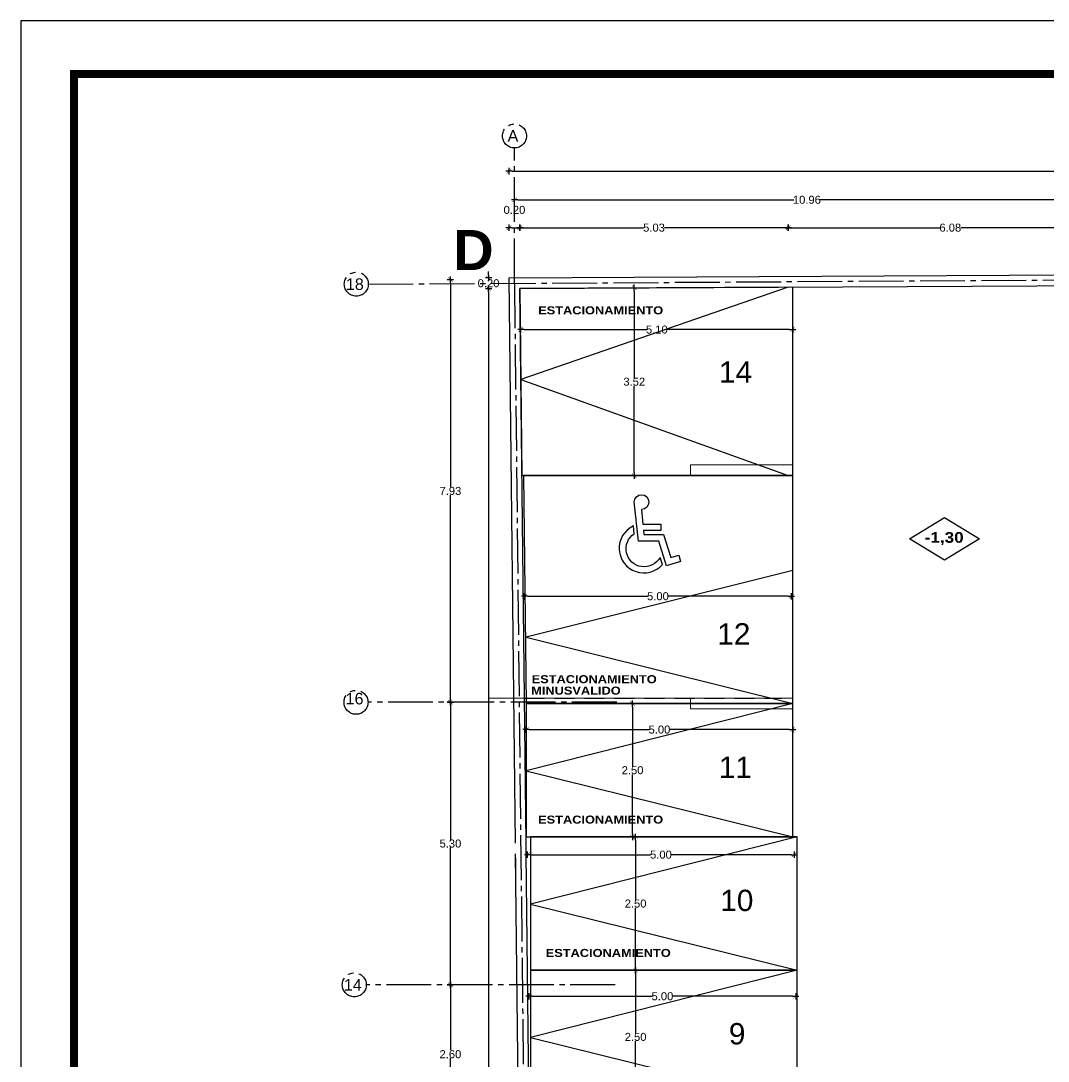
# Model space of a CAD drawing. Header units: millimetres. Extents: x 1217 to 2428, y 234 to 644.
# Drawn here: x 2338.46 to 2357.73, y 304.93 to 324.44 of the extents above; entities that cross this region are included whole.
import ezdxf

# ---------------------------------------------------------------- set-up
doc = ezdxf.new("R2010")
doc.units = ezdxf.units.MM
doc.linetypes.add('ACAD_ISO04W100', pattern=[30, 24, -3, 0, -3])
doc.linetypes.add('HIDDEN2', pattern=[0.1875, 0.125, -0.0625])
doc.layers.get('0').update_dxf_attribs({"lineweight": 5})
for name, color, linetype in [('0.1', 251, 'Continuous'), ('COTAS', 252, 'Continuous'), ('COTAS INTERIORES', 3, 'Continuous'), ('Ejes', 8, 'Continuous'), ('MURO', 5, 'Continuous'), ('Pavimento', 8, 'Continuous'), ('Texto', 1, 'Continuous'), ('Textos', 2, 'Continuous')]:
    doc.layers.add(name, color=color, linetype=linetype)
doc.styles.add('DIM000', font='')
doc.styles.add('INTERARQ', font='arial.ttf')
doc.styles.get("Standard").update_dxf_attribs({"font": 'arial.ttf'})
doc.styles.get('DIM000').set_extended_font_data('Arial Black')
doc.dimstyles.new('ESCALA_1-50', dxfattribs={"dimtxt": 0.15, "dimasz": 0.06, "dimexe": 0.18, "dimexo": 0.0625, "dimgap": 0, "dimtad": 0, "dimtih": 1, "dimtoh": 1, "dimzin": 0, "dimdsep": 46, "dimtxsty": 'INTERARQ', "dimblk": 'DIMTICK', "dimcen": 0, "dimse1": 1, "dimse2": 1, "dimclrd": 256, "dimclre": 1, "dimclrt": 2, "dimadec": 0, "dimazin": 0, "dimtfac": 4.5, "dimtofl": 0, "dimtmove": 2, "dimatfit": 3, "dimldrblk": 'DIMTICK', "dimfxl": 1, "dimtolj": 1, "dimtzin": 0, "dimarcsym": 0})

# ---------------------------------------------------------------- blocks, each defined once
blk = doc.blocks.new('DIMTICK')
at = {"color": 1}
for p, q in [((-1, 0), (1, 0)), ((0, 1), (0, -1))]:
    blk.add_line(p, q, dxfattribs=at)
at = {"color": 3, "const_width": 0.141}
blk.add_lwpolyline([(0.71, 0.71), (-0.71, -0.71)], dxfattribs=at)
blk = doc.blocks.new('*D893')
at = {"layer": 'COTAS', "lineweight": -2, "ltscale": 3, "transparency": 16777216}
for p, q in [((2347.233, 319.36), (2347.233, 301.89)), ((2347.233, 284.268), (2347.233, 301.737))]:
    blk.add_line(p, q, dxfattribs=at)
at = {"layer": 'Defpoints', "color": 0, "ltscale": 3, "transparency": 16777216}
for p in [(2347.233, 319.42), (2347.82, 319.42, 0), (2353.237, 284.208, 0)]:
    blk.add_point(p, dxfattribs=at)
at = {"layer": 'COTAS', "lineweight": -2, "ltscale": 3, "transparency": 16777216, "xscale": 0.06, "yscale": 0.06, "zscale": 0.06}
for p, rotation in [((2347.233, 319.42), 90), ((2347.233, 284.208), 270)]:
    blk.add_blockref('DIMTICK', p, dxfattribs=dict(at, rotation=rotation))
at = {"layer": 'COTAS', "color": 2, "ltscale": 3, "transparency": 16777216, "insert": (2347.233, 301.814), "char_height": 0.15, "attachment_point": 5, "style": 'INTERARQ'}
blk.add_mtext('\\A1;35.21', dxfattribs=at)
blk = doc.blocks.new('*D1048')
at = {"layer": 'COTAS', "lineweight": -2, "ltscale": 3, "transparency": 16777216}
for p, q in [((2347.233, 319.679), (2347.233, 319.739)), ((2347.233, 319.36), (2347.233, 319.3))]:
    blk.add_line(p, q, dxfattribs=at)
at = {"layer": 'Defpoints', "color": 0, "ltscale": 3, "transparency": 16777216}
for p in [(2347.233, 319.619), (2347.618, 319.619, 0), (2347.846, 319.42, 0)]:
    blk.add_point(p, dxfattribs=at)
at = {"layer": 'COTAS', "lineweight": -2, "ltscale": 3, "transparency": 16777216, "xscale": 0.06, "yscale": 0.06, "zscale": 0.06}
for p, rotation in [((2347.233, 319.619), 270), ((2347.233, 319.42), 90)]:
    blk.add_blockref('DIMTICK', p, dxfattribs=dict(at, rotation=rotation))
at = {"layer": 'COTAS', "color": 2, "ltscale": 3, "transparency": 16777216, "insert": (2347.233, 319.519), "char_height": 0.15, "attachment_point": 5, "style": 'INTERARQ'}
blk.add_mtext('\\A1;0.20', dxfattribs=at)
blk = doc.blocks.new('*D897')
at = {"layer": 'COTAS', "lineweight": -2, "ltscale": 3, "transparency": 16777216}
for p, q in [((2346.518, 311.603), (2346.518, 309.091)), ((2346.518, 306.426), (2346.518, 308.938))]:
    blk.add_line(p, q, dxfattribs=at)
at = {"layer": 'Defpoints', "color": 0, "ltscale": 3, "transparency": 16777216}
for p in [(2346.518, 311.663), (2347.706, 311.663, 0), (2347.767, 306.366, 0)]:
    blk.add_point(p, dxfattribs=at)
at = {"layer": 'COTAS', "lineweight": -2, "ltscale": 3, "transparency": 16777216, "xscale": 0.06, "yscale": 0.06, "zscale": 0.06}
for p, rotation in [((2346.518, 311.663), 90), ((2346.518, 306.366), 270)]:
    blk.add_blockref('DIMTICK', p, dxfattribs=dict(at, rotation=rotation))
at = {"layer": 'COTAS', "color": 2, "ltscale": 3, "transparency": 16777216, "insert": (2346.518, 309.014), "char_height": 0.15, "attachment_point": 5, "style": 'INTERARQ'}
blk.add_mtext('\\A1;5.30', dxfattribs=at)
blk = doc.blocks.new('*D898')
at = {"layer": 'COTAS', "lineweight": -2, "ltscale": 3, "transparency": 16777216}
for p, q in [((2346.518, 319.528), (2346.518, 315.702)), ((2346.518, 311.723), (2346.518, 315.549))]:
    blk.add_line(p, q, dxfattribs=at)
at = {"layer": 'Defpoints', "color": 0, "ltscale": 3, "transparency": 16777216}
for p in [(2346.518, 319.588), (2347.619, 319.588), (2347.706, 311.663, 0)]:
    blk.add_point(p, dxfattribs=at)
at = {"layer": 'COTAS', "lineweight": -2, "ltscale": 3, "transparency": 16777216, "xscale": 0.06, "yscale": 0.06, "zscale": 0.06}
for p, rotation in [((2346.518, 319.588), 90), ((2346.518, 311.663), 270)]:
    blk.add_blockref('DIMTICK', p, dxfattribs=dict(at, rotation=rotation))
at = {"layer": 'COTAS', "color": 2, "ltscale": 3, "transparency": 16777216, "insert": (2346.518, 315.625), "char_height": 0.15, "attachment_point": 5, "style": 'INTERARQ'}
blk.add_mtext('\\A1;7.93', dxfattribs=at)
blk = doc.blocks.new('*D1063')
at = {"layer": 'COTAS INTERIORES', "lineweight": -2, "ltscale": 3, "transparency": 16777216}
for p, q in [((2349.991, 306.579), (2349.991, 305.465)), ((2349.991, 304.199), (2349.991, 305.312))]:
    blk.add_line(p, q, dxfattribs=at)
at = {"layer": 'Defpoints', "color": 0, "ltscale": 3, "transparency": 16777216}
for p in [(2349.991, 306.639), (2350.837, 306.639, 0), (2350.897, 304.139, 0)]:
    blk.add_point(p, dxfattribs=at)
at = {"layer": 'COTAS INTERIORES', "lineweight": -2, "ltscale": 3, "transparency": 16777216, "xscale": 0.06, "yscale": 0.06, "zscale": 0.06}
for p, rotation in [((2349.991, 306.639), 90), ((2349.991, 304.139), 270)]:
    blk.add_blockref('DIMTICK', p, dxfattribs=dict(at, rotation=rotation))
at = {"layer": 'COTAS INTERIORES', "color": 2, "ltscale": 3, "transparency": 16777216, "insert": (2349.991, 305.389), "char_height": 0.15, "attachment_point": 5, "style": 'INTERARQ'}
blk.add_mtext('\\A1;2.50', dxfattribs=at)
blk = doc.blocks.new('*D1064')
at = {"layer": 'COTAS INTERIORES', "lineweight": -2, "ltscale": 3, "transparency": 16777216}
for p, q in [((2349.991, 309.079), (2349.991, 307.965)), ((2349.991, 306.699), (2349.991, 307.812))]:
    blk.add_line(p, q, dxfattribs=at)
at = {"layer": 'Defpoints', "color": 0, "ltscale": 3, "transparency": 16777216}
for p in [(2349.991, 309.139), (2350.839, 309.139, 0), (2350.837, 306.639, 0)]:
    blk.add_point(p, dxfattribs=at)
at = {"layer": 'COTAS INTERIORES', "lineweight": -2, "ltscale": 3, "transparency": 16777216, "xscale": 0.06, "yscale": 0.06, "zscale": 0.06}
for p, rotation in [((2349.991, 309.139), 90), ((2349.991, 306.639), 270)]:
    blk.add_blockref('DIMTICK', p, dxfattribs=dict(at, rotation=rotation))
at = {"layer": 'COTAS INTERIORES', "color": 2, "ltscale": 3, "transparency": 16777216, "insert": (2349.991, 307.889), "char_height": 0.15, "attachment_point": 5, "style": 'INTERARQ'}
blk.add_mtext('\\A1;2.50', dxfattribs=at)
blk = doc.blocks.new('*D1065')
at = {"layer": 'COTAS INTERIORES', "lineweight": -2, "ltscale": 3, "transparency": 16777216}
for p, q in [((2349.934, 311.579), (2349.934, 310.465)), ((2349.934, 309.199), (2349.934, 310.312))]:
    blk.add_line(p, q, dxfattribs=at)
at = {"layer": 'Defpoints', "color": 0, "ltscale": 3, "transparency": 16777216}
for p in [(2349.934, 311.639), (2350.984, 311.639, 0), (2350.839, 309.139, 0)]:
    blk.add_point(p, dxfattribs=at)
at = {"layer": 'COTAS INTERIORES', "lineweight": -2, "ltscale": 3, "transparency": 16777216, "xscale": 0.06, "yscale": 0.06, "zscale": 0.06}
for p, rotation in [((2349.934, 311.639), 90), ((2349.934, 309.139), 270)]:
    blk.add_blockref('DIMTICK', p, dxfattribs=dict(at, rotation=rotation))
at = {"layer": 'COTAS INTERIORES', "color": 2, "ltscale": 3, "transparency": 16777216, "insert": (2349.934, 310.389), "char_height": 0.15, "attachment_point": 5, "style": 'INTERARQ'}
blk.add_mtext('\\A1;2.50', dxfattribs=at)
blk = doc.blocks.new('*D1066')
at = {"layer": 'COTAS INTERIORES', "lineweight": -2, "ltscale": 3, "transparency": 16777216}
for p, q in [((2349.966, 319.374), (2349.966, 317.75)), ((2349.966, 315.973), (2349.966, 317.597))]:
    blk.add_line(p, q, dxfattribs=at)
at = {"layer": 'Defpoints', "color": 0, "ltscale": 3, "transparency": 16777216}
for p in [(2349.966, 319.434), (2350.638, 319.434, 0), (2351.019, 315.913, 0)]:
    blk.add_point(p, dxfattribs=at)
at = {"layer": 'COTAS INTERIORES', "lineweight": -2, "ltscale": 3, "transparency": 16777216, "xscale": 0.06, "yscale": 0.06, "zscale": 0.06}
for p, rotation in [((2349.966, 319.434), 90), ((2349.966, 315.913), 270)]:
    blk.add_blockref('DIMTICK', p, dxfattribs=dict(at, rotation=rotation))
at = {"layer": 'COTAS INTERIORES', "color": 2, "ltscale": 3, "transparency": 16777216, "insert": (2349.966, 317.674), "char_height": 0.15, "attachment_point": 5, "style": 'INTERARQ'}
blk.add_mtext('\\A1;3.52', dxfattribs=at)
blk = doc.blocks.new('*D928')
at = {"layer": 'COTAS INTERIORES', "lineweight": -2, "ltscale": 3, "transparency": 16777216}
for p, q in [((2348.054, 306.151), (2350.299, 306.151)), ((2352.934, 306.151), (2350.689, 306.151))]:
    blk.add_line(p, q, dxfattribs=at)
at = {"layer": 'Defpoints', "color": 0, "ltscale": 3, "transparency": 16777216}
for p in [(2347.994, 306.63, 0), (2352.994, 306.63, 0), (2352.994, 306.151)]:
    blk.add_point(p, dxfattribs=at)
at = {"layer": 'COTAS INTERIORES', "lineweight": -2, "ltscale": 3, "transparency": 16777216, "xscale": 0.06, "yscale": 0.06, "zscale": 0.06, "rotation": 180}
blk.add_blockref('DIMTICK', (2347.994, 306.151), dxfattribs=at)
at = {"layer": 'COTAS INTERIORES', "lineweight": -2, "ltscale": 3, "transparency": 16777216, "xscale": 0.06, "yscale": 0.06, "zscale": 0.06}
blk.add_blockref('DIMTICK', (2352.994, 306.151), dxfattribs=at)
at = {"layer": 'COTAS INTERIORES', "color": 2, "ltscale": 3, "transparency": 16777216, "insert": (2350.494, 306.151), "char_height": 0.15, "attachment_point": 5, "style": 'INTERARQ'}
blk.add_mtext('\\A1;5.00', dxfattribs=at)
blk = doc.blocks.new('*D929')
at = {"layer": 'COTAS INTERIORES', "lineweight": -2, "ltscale": 3, "transparency": 16777216}
for p, q in [((2348.026, 308.806), (2350.271, 308.806)), ((2352.906, 308.806), (2350.66, 308.806))]:
    blk.add_line(p, q, dxfattribs=at)
at = {"layer": 'Defpoints', "color": 0, "ltscale": 3, "transparency": 16777216}
for p in [(2347.966, 309.13, 0), (2352.966, 309.13, 0), (2352.966, 308.806)]:
    blk.add_point(p, dxfattribs=at)
at = {"layer": 'COTAS INTERIORES', "lineweight": -2, "ltscale": 3, "transparency": 16777216, "xscale": 0.06, "yscale": 0.06, "zscale": 0.06, "rotation": 180}
blk.add_blockref('DIMTICK', (2347.966, 308.806), dxfattribs=at)
at = {"layer": 'COTAS INTERIORES', "lineweight": -2, "ltscale": 3, "transparency": 16777216, "xscale": 0.06, "yscale": 0.06, "zscale": 0.06}
blk.add_blockref('DIMTICK', (2352.966, 308.806), dxfattribs=at)
at = {"layer": 'COTAS INTERIORES', "color": 2, "ltscale": 3, "transparency": 16777216, "insert": (2350.466, 308.806), "char_height": 0.15, "attachment_point": 5, "style": 'INTERARQ'}
blk.add_mtext('\\A1;5.00', dxfattribs=at)
blk = doc.blocks.new('*D930')
at = {"layer": 'COTAS INTERIORES', "lineweight": -2, "ltscale": 3, "transparency": 16777216}
for p, q in [((2347.998, 311.151), (2350.243, 311.151)), ((2352.878, 311.151), (2350.632, 311.151))]:
    blk.add_line(p, q, dxfattribs=at)
at = {"layer": 'Defpoints', "color": 0, "ltscale": 3, "transparency": 16777216}
for p in [(2347.938, 311.63, 0), (2352.938, 311.63, 0), (2352.938, 311.151)]:
    blk.add_point(p, dxfattribs=at)
at = {"layer": 'COTAS INTERIORES', "lineweight": -2, "ltscale": 3, "transparency": 16777216, "xscale": 0.06, "yscale": 0.06, "zscale": 0.06, "rotation": 180}
blk.add_blockref('DIMTICK', (2347.938, 311.151), dxfattribs=at)
at = {"layer": 'COTAS INTERIORES', "lineweight": -2, "ltscale": 3, "transparency": 16777216, "xscale": 0.06, "yscale": 0.06, "zscale": 0.06}
blk.add_blockref('DIMTICK', (2352.938, 311.151), dxfattribs=at)
at = {"layer": 'COTAS INTERIORES', "color": 2, "ltscale": 3, "transparency": 16777216, "insert": (2350.438, 311.151), "char_height": 0.15, "attachment_point": 5, "style": 'INTERARQ'}
blk.add_mtext('\\A1;5.00', dxfattribs=at)
blk = doc.blocks.new('*D931')
at = {"layer": 'COTAS INTERIORES', "lineweight": -2, "ltscale": 3, "transparency": 16777216}
for p, q in [((2347.97, 313.651), (2350.215, 313.651)), ((2352.85, 313.651), (2350.604, 313.651))]:
    blk.add_line(p, q, dxfattribs=at)
at = {"layer": 'Defpoints', "color": 0, "ltscale": 3, "transparency": 16777216}
for p in [(2347.91, 314.13, 0), (2352.91, 314.13, 0), (2352.91, 313.651)]:
    blk.add_point(p, dxfattribs=at)
at = {"layer": 'COTAS INTERIORES', "lineweight": -2, "ltscale": 3, "transparency": 16777216, "xscale": 0.06, "yscale": 0.06, "zscale": 0.06, "rotation": 180}
blk.add_blockref('DIMTICK', (2347.91, 313.651), dxfattribs=at)
at = {"layer": 'COTAS INTERIORES', "lineweight": -2, "ltscale": 3, "transparency": 16777216, "xscale": 0.06, "yscale": 0.06, "zscale": 0.06}
blk.add_blockref('DIMTICK', (2352.91, 313.651), dxfattribs=at)
at = {"layer": 'COTAS INTERIORES', "color": 2, "ltscale": 3, "transparency": 16777216, "insert": (2350.41, 313.651), "char_height": 0.15, "attachment_point": 5, "style": 'INTERARQ'}
blk.add_mtext('\\A1;5.00', dxfattribs=at)
blk = doc.blocks.new('*D932')
at = {"layer": 'COTAS INTERIORES', "lineweight": -2, "ltscale": 3, "transparency": 16777216}
for p, q in [((2347.901, 318.651), (2350.195, 318.651)), ((2352.878, 318.651), (2350.584, 318.651))]:
    blk.add_line(p, q, dxfattribs=at)
at = {"layer": 'Defpoints', "color": 0, "ltscale": 3, "transparency": 16777216}
for p in [(2352.938, 318.651), (2347.841, 317.666, 0), (2352.938, 317.68, 0)]:
    blk.add_point(p, dxfattribs=at)
at = {"layer": 'COTAS INTERIORES', "lineweight": -2, "ltscale": 3, "transparency": 16777216, "xscale": 0.06, "yscale": 0.06, "zscale": 0.06, "rotation": 180}
blk.add_blockref('DIMTICK', (2347.841, 318.651), dxfattribs=at)
at = {"layer": 'COTAS INTERIORES', "lineweight": -2, "ltscale": 3, "transparency": 16777216, "xscale": 0.06, "yscale": 0.06, "zscale": 0.06}
blk.add_blockref('DIMTICK', (2352.938, 318.651), dxfattribs=at)
at = {"layer": 'COTAS INTERIORES', "color": 2, "ltscale": 3, "transparency": 16777216, "insert": (2350.389, 318.651), "char_height": 0.15, "attachment_point": 5, "style": 'INTERARQ'}
blk.add_mtext('\\A1;5.10', dxfattribs=at)
blk = doc.blocks.new('*D933')
at = {"layer": 'COTAS', "lineweight": -2, "ltscale": 3, "transparency": 16777216}
blk.add_line((2347.678, 320.562), (2347.76, 320.562), dxfattribs=at)
at = {"layer": 'Defpoints', "color": 0, "ltscale": 3, "transparency": 16777216}
for p in [(2347.82, 320.562), (2347.618, 320.104, 0), (2347.82, 319.905, 0)]:
    blk.add_point(p, dxfattribs=at)
at = {"layer": 'COTAS', "lineweight": -2, "ltscale": 3, "transparency": 16777216, "xscale": 0.06, "yscale": 0.06, "zscale": 0.06, "rotation": 180}
blk.add_blockref('DIMTICK', (2347.618, 320.562), dxfattribs=at)
at = {"layer": 'COTAS', "lineweight": -2, "ltscale": 3, "transparency": 16777216, "xscale": 0.06, "yscale": 0.06, "zscale": 0.06}
blk.add_blockref('DIMTICK', (2347.82, 320.562), dxfattribs=at)
at = {"layer": 'COTAS', "color": 2, "ltscale": 3, "transparency": 16777216, "insert": (2347.719, 320.895), "char_height": 0.15, "attachment_point": 5, "style": 'INTERARQ'}
blk.add_mtext('\\A1;0.20', dxfattribs=at)
blk = doc.blocks.new('*D934')
at = {"layer": 'COTAS', "lineweight": -2, "ltscale": 3, "transparency": 16777216}
for p, q in [((2347.88, 320.562), (2350.141, 320.562)), ((2352.792, 320.562), (2350.531, 320.562))]:
    blk.add_line(p, q, dxfattribs=at)
at = {"layer": 'Defpoints', "color": 0, "ltscale": 3, "transparency": 16777216}
for p in [(2352.852, 320.562), (2347.82, 319.905, 0), (2352.852, 319.814)]:
    blk.add_point(p, dxfattribs=at)
at = {"layer": 'COTAS', "lineweight": -2, "ltscale": 3, "transparency": 16777216, "xscale": 0.06, "yscale": 0.06, "zscale": 0.06, "rotation": 180}
blk.add_blockref('DIMTICK', (2347.82, 320.562), dxfattribs=at)
at = {"layer": 'COTAS', "lineweight": -2, "ltscale": 3, "transparency": 16777216, "xscale": 0.06, "yscale": 0.06, "zscale": 0.06}
blk.add_blockref('DIMTICK', (2352.852, 320.562), dxfattribs=at)
at = {"layer": 'COTAS', "color": 2, "ltscale": 3, "transparency": 16777216, "insert": (2350.336, 320.562), "char_height": 0.15, "attachment_point": 5, "style": 'INTERARQ'}
blk.add_mtext('\\A1;5.03', dxfattribs=at)
blk = doc.blocks.new('*D935')
at = {"layer": 'COTAS', "lineweight": -2, "ltscale": 3, "transparency": 16777216}
for p, q in [((2352.912, 320.562), (2355.697, 320.562)), ((2358.874, 320.562), (2356.088, 320.562))]:
    blk.add_line(p, q, dxfattribs=at)
at = {"layer": 'Defpoints', "color": 0, "ltscale": 3, "transparency": 16777216}
for p in [(2358.934, 320.562), (2358.934, 319.965), (2352.852, 319.814)]:
    blk.add_point(p, dxfattribs=at)
at = {"layer": 'COTAS', "lineweight": -2, "ltscale": 3, "transparency": 16777216, "xscale": 0.06, "yscale": 0.06, "zscale": 0.06, "rotation": 180}
blk.add_blockref('DIMTICK', (2352.852, 320.562), dxfattribs=at)
at = {"layer": 'COTAS', "lineweight": -2, "ltscale": 3, "transparency": 16777216, "xscale": 0.06, "yscale": 0.06, "zscale": 0.06}
blk.add_blockref('DIMTICK', (2358.934, 320.562), dxfattribs=at)
at = {"layer": 'COTAS', "color": 2, "ltscale": 3, "transparency": 16777216, "insert": (2355.893, 320.562), "char_height": 0.15, "attachment_point": 5, "style": 'INTERARQ'}
blk.add_mtext('\\A1;6.08', dxfattribs=at)
blk = doc.blocks.new('*D939')
at = {"layer": 'COTAS', "lineweight": -2, "ltscale": 3, "transparency": 16777216}
for p, q in [((2347.781, 321.084), (2352.957, 321.084)), ((2358.624, 321.084), (2353.448, 321.084))]:
    blk.add_line(p, q, dxfattribs=at)
at = {"layer": 'Defpoints', "color": 0, "ltscale": 3, "transparency": 16777216}
for p in [(2358.684, 321.084), (2347.721, 320.004, 0), (2358.684, 320.071, 0)]:
    blk.add_point(p, dxfattribs=at)
at = {"layer": 'COTAS', "lineweight": -2, "ltscale": 3, "transparency": 16777216, "xscale": 0.06, "yscale": 0.06, "zscale": 0.06, "rotation": 180}
blk.add_blockref('DIMTICK', (2347.721, 321.084), dxfattribs=at)
at = {"layer": 'COTAS', "lineweight": -2, "ltscale": 3, "transparency": 16777216, "xscale": 0.06, "yscale": 0.06, "zscale": 0.06}
blk.add_blockref('DIMTICK', (2358.684, 321.084), dxfattribs=at)
at = {"layer": 'COTAS', "color": 2, "ltscale": 3, "transparency": 16777216, "insert": (2353.203, 321.084), "char_height": 0.15, "attachment_point": 5, "style": 'INTERARQ'}
blk.add_mtext('\\A1;10.96', dxfattribs=at)
blk = doc.blocks.new('*D947')
at = {"layer": 'COTAS', "lineweight": -2, "ltscale": 3, "transparency": 16777216}
for p, q in [((2347.678, 321.621), (2363.275, 321.621)), ((2379.376, 321.621), (2363.779, 321.621))]:
    blk.add_line(p, q, dxfattribs=at)
at = {"layer": 'Defpoints', "color": 0, "ltscale": 3, "transparency": 16777216}
for p in [(2379.436, 321.621), (2379.436, 320.296, 0), (2347.618, 319.619, 0)]:
    blk.add_point(p, dxfattribs=at)
at = {"layer": 'COTAS', "lineweight": -2, "ltscale": 3, "transparency": 16777216, "xscale": 0.06, "yscale": 0.06, "zscale": 0.06, "rotation": 180}
blk.add_blockref('DIMTICK', (2347.618, 321.621), dxfattribs=at)
at = {"layer": 'COTAS', "lineweight": -2, "ltscale": 3, "transparency": 16777216, "xscale": 0.06, "yscale": 0.06, "zscale": 0.06}
blk.add_blockref('DIMTICK', (2379.436, 321.621), dxfattribs=at)
at = {"layer": 'COTAS', "color": 2, "ltscale": 3, "transparency": 16777216, "insert": (2363.527, 321.621), "char_height": 0.15, "attachment_point": 5, "style": 'INTERARQ'}
blk.add_mtext('\\A1;31.82', dxfattribs=at)
blk = doc.blocks.new('*D956')
at = {"layer": 'COTAS', "lineweight": -2, "ltscale": 3, "transparency": 16777216}
for p, q in [((2346.518, 306.306), (2346.518, 305.141)), ((2346.518, 303.823), (2346.518, 304.988))]:
    blk.add_line(p, q, dxfattribs=at)
at = {"layer": 'Defpoints', "color": 0, "ltscale": 3, "transparency": 16777216}
for p in [(2346.518, 306.366), (2347.767, 306.366, 0), (2347.716, 303.763, 0)]:
    blk.add_point(p, dxfattribs=at)
at = {"layer": 'COTAS', "lineweight": -2, "ltscale": 3, "transparency": 16777216, "xscale": 0.06, "yscale": 0.06, "zscale": 0.06}
for p, rotation in [((2346.518, 306.366), 90), ((2346.518, 303.763), 270)]:
    blk.add_blockref('DIMTICK', p, dxfattribs=dict(at, rotation=rotation))
at = {"layer": 'COTAS', "color": 2, "ltscale": 3, "transparency": 16777216, "insert": (2346.518, 305.064), "char_height": 0.15, "attachment_point": 5, "style": 'INTERARQ'}
blk.add_mtext('\\A1;2.60', dxfattribs=at)

msp = doc.modelspace()

# ---------------------------------------------------------------- linework, layer by layer
at = {"ltscale": 3}
msp.add_line((2351.01852, 311.73848, 0), (2347.23178, 311.73848, 0), dxfattribs=at)
at = {"ltscale": 3, "elevation": 0}
for points in [[(2351.01852, 316.11282), (2352.93767, 316.11282), (2352.93767, 315.91286), (2351.01852, 315.91286)], [(2351.01852, 311.73848), (2352.93767, 311.73848), (2352.93767, 311.53853), (2351.01852, 311.53853)]]:
    msp.add_lwpolyline(points, close=True, dxfattribs=at)
at = {"layer": '0.1', "ltscale": 3, "elevation": 0}
msp.add_lwpolyline([(2338.46076, 272.44057), (2428.46076, 272.44057), (2428.46076, 324.44057), (2338.46076, 324.44057)], close=True, dxfattribs=at)
at = {"layer": '0.1', "ltscale": 3, "const_width": 0.15, "elevation": 0}
msp.add_lwpolyline([(2339.46076, 273.44057), (2427.46076, 273.44057), (2427.46076, 323.44057), (2339.46076, 323.44057)], close=True, dxfattribs=at)
at = {"layer": '0.1', "linetype": 'HIDDEN2', "ltscale": 3, "elevation": 0}
msp.add_lwpolyline([(2347.90664, 311.73848), (2352.73541, 311.73848)], dxfattribs=at)
at = {"layer": 'Ejes', "linetype": 'ACAD_ISO04W100', "ltscale": 0.035, "elevation": 0}
for points in [[(2347.7191, 319.51923), (2347.7191, 322.05671)], [(2344.97835, 319.50272), (2382.34027, 319.72869)], [(2347.71919, 319.51923), (2348.14504, 281.62869)], [(2349.63816, 311.66259), (2344.97302, 311.66259)], [(2349.60679, 306.36595), (2344.94166, 306.36595)]]:
    msp.add_lwpolyline(points, dxfattribs=at)
at = {"layer": 'Ejes', "linetype": 'ACAD_ISO04W100', "ltscale": 0.035}
for centre in [(2347.7191, 322.28168, 0), (2344.75337, 319.50272, 0), (2344.75337, 319.50273, 0), (2344.74805, 311.66259, 0), (2344.74805, 311.66259, 0), (2344.71577, 306.36595, 0), (2344.71577, 306.36595, 0)]:
    msp.add_circle(centre, 0.22498, dxfattribs=at)
at = {"layer": 'MURO', "color": 5}
for p, q in [((2347.61806, 319.61869, 0), (2358.65793, 319.67826, 0)), ((2347.73715, 309.02204, 0), (2347.61806, 319.61869, 0)), ((2348.02133, 283.93863, 0), (2347.73943, 308.81979, 0)), ((2347.74441, 308.53853, 0), (2347.74213, 308.74077, 0))]:
    msp.add_line(p, q, dxfattribs=at)
at = {"layer": 'MURO', "color": 5, "elevation": 0}
msp.add_lwpolyline([(2348.21909, 284.13863), (2347.93941, 308.82204), (2347.93714, 309.02429), (2347.82031, 319.41977), (2358.72911, 319.47827), (2358.72911, 319.47827), (2379.23796, 319.60985), (2379.62614, 281.52869)], dxfattribs=at)
at = {"layer": 'MURO', "color": 1, "ltscale": 3, "elevation": 0}
for points in [[(2347.8214, 319.41977), (2347.85972, 315.91286), (2352.93767, 315.91286), (2352.93767, 319.44618), (2347.8214, 319.41977)], [(2347.88782, 315.91286), (2347.93767, 311.6385), (2352.93767, 311.6385), (2352.93767, 315.91286), (2347.88782, 315.91286)], [(2347.93767, 311.6385), (2347.93767, 309.1385), (2352.93767, 309.1385), (2352.93767, 311.6385), (2347.93767, 311.6385)], [(2348.02209, 309.13862), (2348.02209, 306.63862), (2353.02209, 306.63862), (2353.02209, 309.13862), (2348.02209, 309.13862)], [(2348.02209, 306.63862), (2348.02209, 304.13862), (2353.02209, 304.13862), (2353.02209, 306.63862), (2348.02209, 306.63862)]]:
    msp.add_lwpolyline(points, dxfattribs=at)
at = {"layer": 'Pavimento', "color": 251, "ltscale": 3, "elevation": 0}
for points in [[(2352.85338, 319.44676), (2347.84001, 317.71648), (2352.85338, 315.91286)], [(2352.93767, 314.13123), (2347.93767, 312.88123), (2352.93767, 311.6385)], [(2352.93767, 311.6385), (2347.93767, 310.38123), (2352.93767, 309.1385)], [(2353.02209, 309.13862), (2348.02209, 307.88134), (2353.02209, 306.63862)], [(2353.02209, 306.63862), (2348.02209, 305.38134), (2353.02209, 304.13862)]]:
    msp.add_lwpolyline(points, dxfattribs=at)
at = {"layer": 'Pavimento', "color": 251, "ltscale": 3}
for points in [[(2349.96465, 315.41972, -2.39314646), (2350.10207, 315.28016), (2350.12827, 315.00067), (2350.46204, 315.00067), (2350.46204, 314.88246), (2350.13936, 314.88246), (2350.14625, 314.80894), (2350.51265, 314.80894), (2350.64953, 314.3757), (2350.79953, 314.4207), (2350.83445, 314.3043), (2350.56951, 314.22481), (2350.42522, 314.6815), (2350.04501, 314.6815)], [(2349.96268, 314.82446), (2349.94911, 314.96914, 1.23587346), (2350.49493, 314.24818), (2350.44879, 314.37851, -1.27026493)]]:
    msp.add_lwpolyline(points, format="xyb", close=True, dxfattribs=at)
at = {"layer": 'Textos', "color": 4}
msp.add_lwpolyline([(2355.78525, 315.13034), (2356.44018, 314.7292), (2355.78525, 314.32805), (2355.13033, 314.7292)], close=True, dxfattribs=at)

# ---------------------------------------------------------------- texts
at = {"layer": 'Ejes', "char_height": 0.216, "width": 0.344369, "attachment_point": 5}
for s, insert in [('A', (2347.69109, 322.28342, 0)), ('18', (2344.72536, 319.50098, 0)), ('16', (2344.72004, 311.73009, 0)), ('14', (2344.68776, 306.36421, 0))]:
    msp.add_mtext(s, dxfattribs=dict(at, insert=insert))
at = {"layer": 'Texto', "char_height": 0.4, "width": 1.5818117, "attachment_point": 5}
for s, insert in [('14', (2351.86468, 317.855, 0)), ('12', (2351.83331, 312.94587, 0)), ('11', (2351.86141, 310.44568, 0)), ('10', (2351.88955, 307.94594, 0)), ('9', (2351.89522, 305.44586, 0))]:
    msp.add_mtext(s, dxfattribs=dict(at, insert=insert))
at = {"layer": 'Textos', "color": 7, "style": 'DIM000'}
for s, p in [('ESTACIONAMIENTO', (2348.16328, 318.93679, 0)), ('ESTACIONAMIENTO', (2348.04211, 312.02146, 0)), ('MINUSVALIDO', (2348.0328, 311.80747, 0)), ('ESTACIONAMIENTO', (2348.16291, 309.38911, 0)), ('ESTACIONAMIENTO', (2348.30535, 306.88902, 0))]:
    msp.add_text(s, height=0.15, dxfattribs=at).set_placement(p)
at = {"layer": 'Textos', "color": 4, "style": 'DIM000'}
msp.add_text('-1,30', height=0.2, dxfattribs=at).set_placement((2355.41457, 314.65458))
at = {"layer": 'Textos', "color": 0, "insert": (2346.94997, 320.14327, 0), "char_height": 0.75, "width": 2.965897, "attachment_point": 5}
msp.add_mtext('{\\fArial|b1|i0|c0|p34;D}', dxfattribs=at)

# ---------------------------------------------------------------- dimensions: what is measured, and where the dimension line sits
at = {"layer": 'COTAS', "ltscale": 3}
for base, p1, p2, picture, middle in [((2379.43592, 321.62113), (2347.61806, 319.61869, 0), (2379.43592, 320.29613, 0), '*D947', (2363.52699, 321.62113)), ((2358.68359, 321.08431), (2347.72141, 320.00431, 0), (2358.68359, 320.07062, 0), '*D939', (2353.2025, 321.08431)), ((2347.82031, 320.5622), (2347.61806, 320.10369, 0), (2347.82031, 319.90477, 0), '*D933', (2347.71918, 320.89537)), ((2352.85167, 320.5622), (2347.82031, 319.90477, 0), (2352.85167, 319.81384), '*D934', (2350.33599, 320.5622)), ((2358.93365, 320.5622, 0), (2352.85167, 319.81384, 0), (2358.93365, 319.96458, 0), '*D935', (2355.89266, 320.5622, 0))]:
    dim = msp.add_linear_dim(base=base, p1=p1, p2=p2, dimstyle='ESCALA_1-50', dxfattribs=at)
    dim.commit()
    dim.dimension.update_dxf_attribs({"geometry": picture, "text_midpoint": middle})
for base, p1, p2, picture, middle in [((2347.23264, 319.61869), (2347.84596, 319.41991, 0), (2347.61806, 319.61869, 0), '*D1048', (2347.23264, 319.5193)), ((2346.51795, 319.58771), (2347.70568, 311.66259, 0), (2347.61918, 319.58771), '*D898', (2346.51795, 315.62515)), ((2347.23264, 319.41977), (2353.23733, 284.20765, 0), (2347.82031, 319.41977, 0), '*D893', (2347.23264, 301.81371)), ((2346.51795, 311.66259), (2347.76723, 306.36595, 0), (2347.70568, 311.66259, 0), '*D897', (2346.51795, 309.01427)), ((2346.51795, 306.36595), (2347.71605, 303.76285, 0), (2347.76723, 306.36595, 0), '*D956', (2346.51795, 305.0644))]:
    dim = msp.add_linear_dim(base=base, p1=p1, p2=p2, angle=90, dimstyle='ESCALA_1-50', dxfattribs=at)
    dim.commit()
    dim.dimension.update_dxf_attribs({"geometry": picture, "text_midpoint": middle})
at = {"layer": 'COTAS INTERIORES', "ltscale": 3}
for base, p1, p2, picture, middle in [((2349.96623, 319.43431), (2351.01852, 315.91286, 0), (2350.63753, 319.43431, 0), '*D1066', (2349.96623, 317.67359)), ((2349.93421, 311.6385), (2350.8392, 309.1385, 0), (2350.98362, 311.6385, 0), '*D1065', (2349.93421, 310.3885)), ((2349.9905, 309.1385), (2350.83738, 306.63862, 0), (2350.8392, 309.1385, 0), '*D1064', (2349.9905, 307.88856)), ((2349.9905, 306.63862), (2350.8966, 304.13862, 0), (2350.83738, 306.63862, 0), '*D1063', (2349.9905, 305.38862))]:
    dim = msp.add_linear_dim(base=base, p1=p1, p2=p2, angle=90, dimstyle='ESCALA_1-50', dxfattribs=at)
    dim.commit()
    dim.dimension.update_dxf_attribs({"geometry": picture, "text_midpoint": middle})
for base, p1, p2, picture, middle in [((2352.93767, 318.65055, 0), (2347.84056, 317.66632, 0), (2352.93767, 317.67952, 0), '*D932', (2350.38912, 318.65055, 0)), ((2352.90958, 313.65055, 0), (2347.90958, 314.13006, 0), (2352.90958, 314.13006, 0), '*D931', (2350.40958, 313.65055, 0)), ((2352.93767, 311.15055, 0), (2347.93767, 311.63006, 0), (2352.93767, 311.63006, 0), '*D930', (2350.43767, 311.15055, 0)), ((2352.96581, 308.80569, 0), (2347.96581, 309.13017, 0), (2352.96581, 309.13017, 0), '*D929', (2350.46581, 308.80569, 0)), ((2352.99395, 306.15066, 0), (2347.99395, 306.63017, 0), (2352.99395, 306.63017, 0), '*D928', (2350.49395, 306.15066, 0))]:
    dim = msp.add_linear_dim(base=base, p1=p1, p2=p2, dimstyle='ESCALA_1-50', dxfattribs=at)
    dim.commit()
    dim.dimension.update_dxf_attribs({"geometry": picture, "text_midpoint": middle})

doc.saveas('drawing.dxf')
